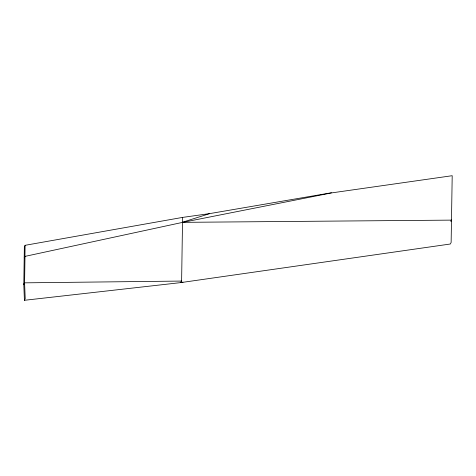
<?xml version="1.0" encoding="UTF-8"?>
<svg xmlns="http://www.w3.org/2000/svg" width="476" height="476" viewBox="0 0 476 476"><rect width="100%" height="100%" fill="white"/><g stroke="black" fill="none" stroke-linecap="round" stroke-linejoin="round"><path stroke-width="0.71" d="M182.451 222.227L182.504 217.419L209.618 213.617L331.451 192.768M25.091 245.313L24.942 256.261L24.199 257.927L23.8 284.374L24.413 300.296L180.826 282.601L450.308 244.015L451.129 242.48L452.2 175.703L331.504 192.917L182.534 222.387L24.99 256.385L24.199 257.927L24.347 246.979L25.091 245.313L182.504 217.419M24.413 300.296L25.21 298.761L24.591 282.839L24.99 256.385M183.004 282.113L180.826 282.601L181.618 281.06L182.504 222.346L451.462 220.12L450.921 221.161M24.591 282.833L23.8 284.374L24.591 282.839L181.618 281.066L180.826 282.601L181.648 281.06M450.915 221.15L451.462 220.12M182.481 222.238L209.624 213.629"/></g></svg>
